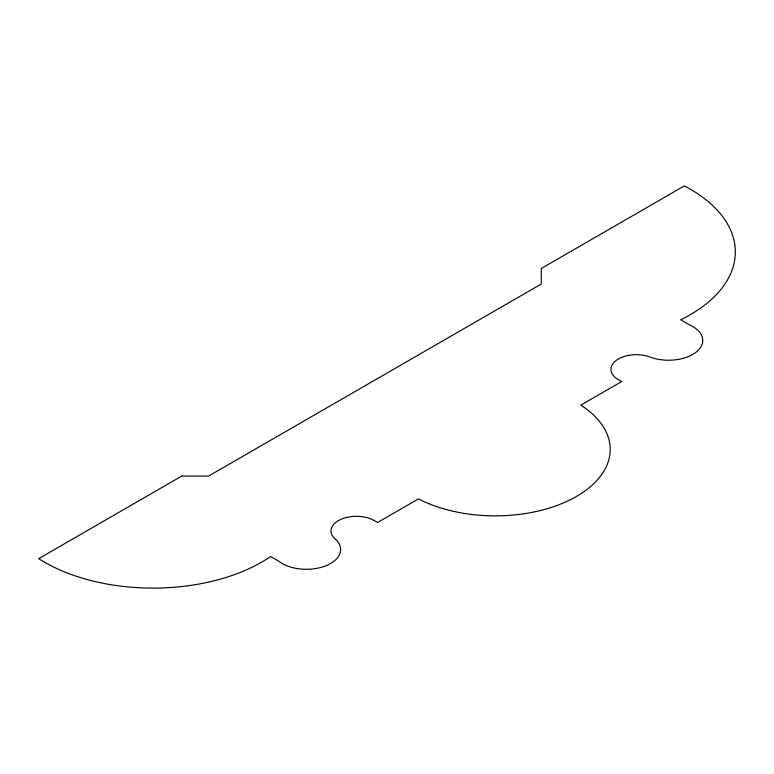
<?xml version="1.0" encoding="UTF-8"?>
<svg xmlns="http://www.w3.org/2000/svg" width="774" height="774" viewBox="0 0 774 774"><rect width="100%" height="100%" fill="white"/><g stroke="black" fill="none" stroke-linecap="round" stroke-linejoin="round"><path stroke-width="1.16" d="M181.735 476.068L38.7 558.654A153.658 88.71 0 0 0 270.61 556.516L279.017 561.363A34.191 19.747 0 0 0 325.177 566.065A34.191 19.747 0 0 0 336.1 539.749A25.358 14.638 0 0 1 339.873 519.828A25.358 14.638 0 0 1 374.548 520.747L377.567 522.489L418.444 498.891A114.881 66.322 0 0 0 576.495 496.405A114.881 66.322 0 0 0 580.81 405.15L621.686 381.553L618.658 379.811A25.358 14.638 0 0 1 617.062 359.794A25.358 14.638 0 0 1 651.573 357.607A34.191 19.747 0 0 0 697.161 351.309A34.191 19.747 0 0 0 689.015 324.654L680.607 319.797A153.658 88.71 0 0 0 684.313 185.915L541.278 268.491L541.278 284.019L208.632 476.068L181.735 476.068"/></g></svg>
